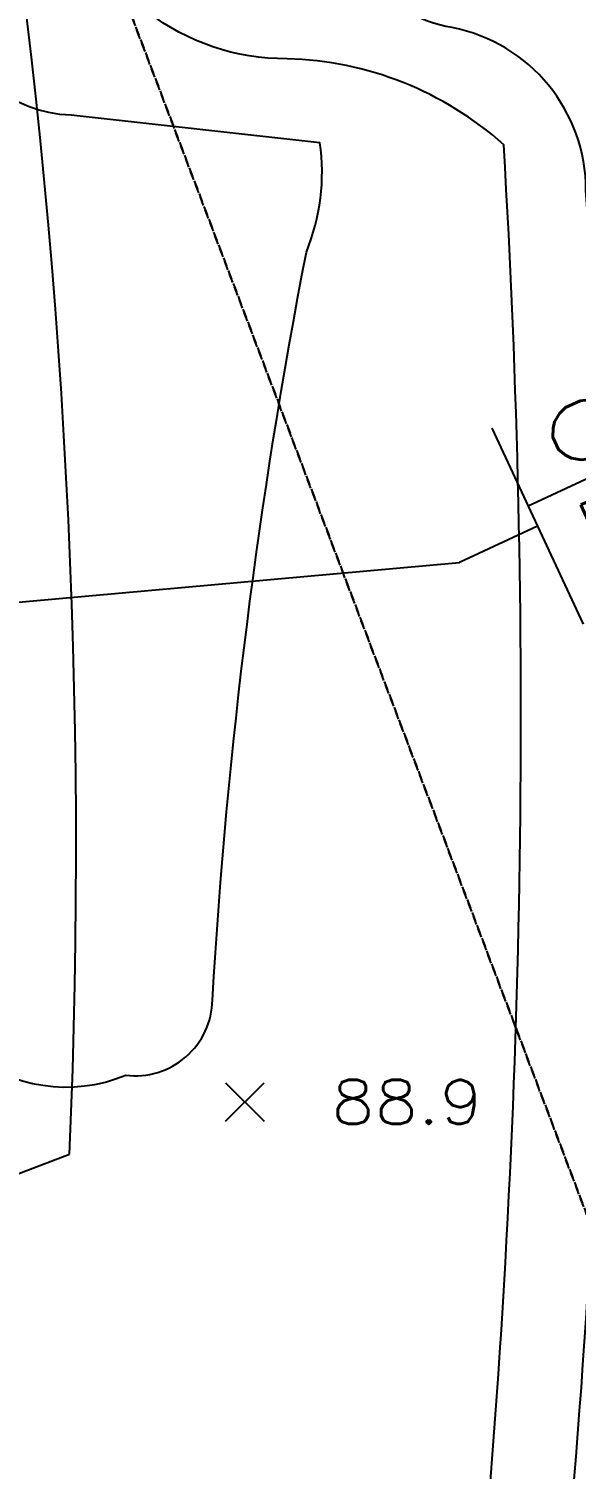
# Model space of a CAD drawing. Header units: feet. Extents: x 1023941 to 1026768, y 90264 to 94497.
# Drawn here: x 1025258.6 to 1025288.5, y 92679 to 92757.7 of the extents above; entities that cross this region are included whole.
import ezdxf
from ezdxf.enums import TextEntityAlignment as Align

# ---------------------------------------------------------------- set-up
doc = ezdxf.new("R2010")
doc.units = ezdxf.units.FT
doc.header["$MEASUREMENT"] = 0
doc.linetypes.add('DASHED', pattern=[0.75, 0.5, -0.25])
for name, color, linetype in [('CF-INTERMED', 9, 'Continuous'), ('E1SIT', 11, 'Continuous'), ('E3BDL', 6, 'Continuous'), ('E6SIL', 9, 'Continuous'), ('E6SIT', 9, 'Continuous'), ('E7SIT', 10, 'Continuous'), ('SPOTELEV', 9, 'Continuous'), ('W6TVL', 10, 'DASHED')]:
    doc.layers.add(name, color=color, linetype=linetype)
doc.styles.add('60', font='simplex.shx', dxfattribs={"width": 1.15, "height": 2.4})
doc.styles.add('60S', font='simplex.shx', dxfattribs={"width": 1.15, "oblique": 22, "height": 2.4})
doc.styles.add('80', font='simplex.shx', dxfattribs={"width": 1.66, "height": 3.08})
doc.dimstyles.get("Standard").update_dxf_attribs({"dimtxt": 0.18, "dimasz": 0.18, "dimexe": 0.18, "dimexo": 0.0625, "dimgap": 0.09, "dimtad": 0, "dimtih": 1, "dimtoh": 1, "dimdec": 4, "dimzin": 0, "dimdsep": 46, "dimtxsty": 'Standard', "dimcen": 0.09, "dimadec": 0, "dimazin": 0, "dimtfac": 1, "dimtdec": 4, "dimtofl": 0, "dimtmove": 0, "dimatfit": 3, "dimfxl": 1, "dimtolj": 1, "dimtzin": 0, "dimarcsym": 0})

# ---------------------------------------------------------------- blocks, each defined once
blk = doc.blocks.new('EROUT')
at = {"layer": 'E6SIL'}
for p, q in [((0.1174, 0.1477), (0.1174, -0.1477)), ((0.1174, 0.0307), (1.2174, 0.0307)), ((0.1174, 0), (0, 0))]:
    blk.add_line(p, q, dxfattribs=at)
at = {"layer": 'E1SIT', "style": '80', "width": 1.66}
blk.add_attdef('STRUC.', (0.1712, 0.0535), '', height=0.077, dxfattribs=at)
at = {"layer": 'E6SIT', "style": '60', "width": 1.15}
blk.add_text('OUT', height=0.06, dxfattribs=at).set_placement((0.399, -0.1505))
at = {"layer": 'E7SIT', "style": '60', "width": 1.15}
for s, p in [('RIM', (0.1712, -0.0585)), ('=', (0.6731, -0.0585)), ('INV.', (0.1712, -0.1505)), ('=', (0.6731, -0.1505))]:
    blk.add_text(s, height=0.06, dxfattribs=at).set_placement(p)
for tag, p in [('RIM', (0.8289, -0.0585)), ('INV.OUT', (0.8289, -0.1505))]:
    blk.add_attdef(tag, p, '', height=0.06, dxfattribs=at)
blk = doc.blocks.new('SPOT')
for p, q in [((-0.5, -0.5), (0.5, 0.5)), ((-0.5, 0.5), (0.5, -0.5))]:
    blk.add_line(p, q)

msp = doc.modelspace()

# ---------------------------------------------------------------- linework, layer by layer
at = {"layer": 'CF-INTERMED', "flags": 128}
for points, elevation in [([(1025283.40662, 92673.19437, 0.03741992), (1025284.57, 92751.32, 0.17749567), (1025272.74056, 92756.01499, -0.34345965), (1025260.7, 92765.24, -0.41076719), (1025263.79306, 92769.34238, 0.06184356), (1025280.24, 92775.39, 0.19499509), (1025281.57081, 92778.31606, 0.07952676), (1025277.87834, 92803.69077, -0.02372234), (1025260.58, 92884.73, 0.12368608), (1025252.51, 92912.99, -0.05538746), (1025246.05, 92940.11), (1025232.12634, 93004.11521, -0.16914307), (1025233.03, 93010.42), (1025244.29, 93032.9, 0.30259627), (1025245.2598, 93037.09439), (1025230.39, 93099.71, -0.02505223), (1025221.13, 93138.27, 0.06450585), (1025212.10825, 93177.22187, -0.05791792)], 88), ([(1025287.48, 92668.4, 0.04220099), (1025289.06, 92748.81, 0.35931593), (1025281.75385, 92757.71871, -0.38263226), (1025275.57492, 92765.4362, -0.33369871), (1025280.55, 92771.44, 0.30773892), (1025286.62, 92783.28, 0.05128145), (1025281.67666, 92807.23544, -0.02384491), (1025265.28, 92885.41, 0.08247483), (1025255.44, 92916.79), (1025242.44, 92972.52, -0.12106869), (1025255.11, 92994.22, 0.19818837), (1025256.7, 93000.75, 0.07204898), (1025252.64, 93021.78), (1025236.89, 93084.87, 0.0321515), (1025229, 93116.12, -0.03771848), (1025223.0545, 93150.63701, 0.04684293)], 87), ([(1025198.9, 92699.88, -0.82035427), (1025203.18, 92699.73, 0.33361728), (1025207.23, 92696.66, 0.2048693), (1025211.61, 92706.81, -0.53001209), (1025211.32, 92711.76, -0.31747457), (1025213.5916, 92712.84937, 0.07186101), (1025237.66, 92710.86), (1025242.11, 92712.01, 0.34501507), (1025243.41, 92717.25, -0.27500908), (1025246.02, 92719.68), (1025251.41, 92722.75), (1025252.36764, 92721.7203, 0.15676606), (1025255.23, 92701.83, 0.2801784), (1025263.92, 92700.5, 0.444754), (1025268.65769, 92704.60368, -0.03313828), (1025273.78777, 92745.45752, 0.13327728), (1025274.53, 92751.43), (1025260.94, 92752.94, -0.37654185), (1025254.42, 92758.84, -0.45274344)], 89)]:
    msp.add_lwpolyline(points, format="xyb", dxfattribs=dict(at, elevation=elevation))
at = {"layer": 'E3BDL'}
msp.add_line((1025198.72496, 92672.67678), (1025260.85339, 92696.17991), dxfattribs=at)
msp.add_arc((1024876.21287, 92712.81348), 385, 357.5238167, 19.5045612, dxfattribs=at)
at = {"layer": 'W6TVL'}
for p, q in [((1025076.462, 93252.7679), (1026034.026, 90731.5309)), ((1026034.026, 90731.5309), (1025076.462, 93252.7679))]:
    msp.add_line(p, q, dxfattribs=at)

# ---------------------------------------------------------------- block references
at = {"layer": 'E6SIL', "xscale": 40.00000000004214, "yscale": 40, "zscale": 40, "rotation": 24.99999999997301}
msp.add_blockref('EROUT', (1025282.16242, 92728.50185), dxfattribs=at).add_auto_attribs({'STRUC.': 'CB', 'RIM': '89.21', 'INV.OUT': '83.96'})
at = {"layer": 'SPOTELEV', "xscale": 2.099999999976717, "yscale": 2.100000000005821, "zscale": 2.1}
msp.add_blockref('SPOT', (1025270.43, 92699.04), dxfattribs=at)

# ---------------------------------------------------------------- texts
at = {"layer": 'SPOTELEV', "style": '60', "width": 1.15}
msp.add_text('88.9', height=2.4, dxfattribs=at).set_placement((1025279.29, 92699.04), align=Align.MIDDLE_CENTER)

# ---------------------------------------------------------------- leaders
at = {"layer": 'E6SIL'}
msp.add_leader([(1025250.66998, 92725.67513), (1025282.16242, 92728.50185)], dimstyle='Standard', override={"dimscale": 40, "dimexo": 0.0625, "dimtxsty": '60S'}, dxfattribs=at)

doc.saveas('drawing.dxf')
